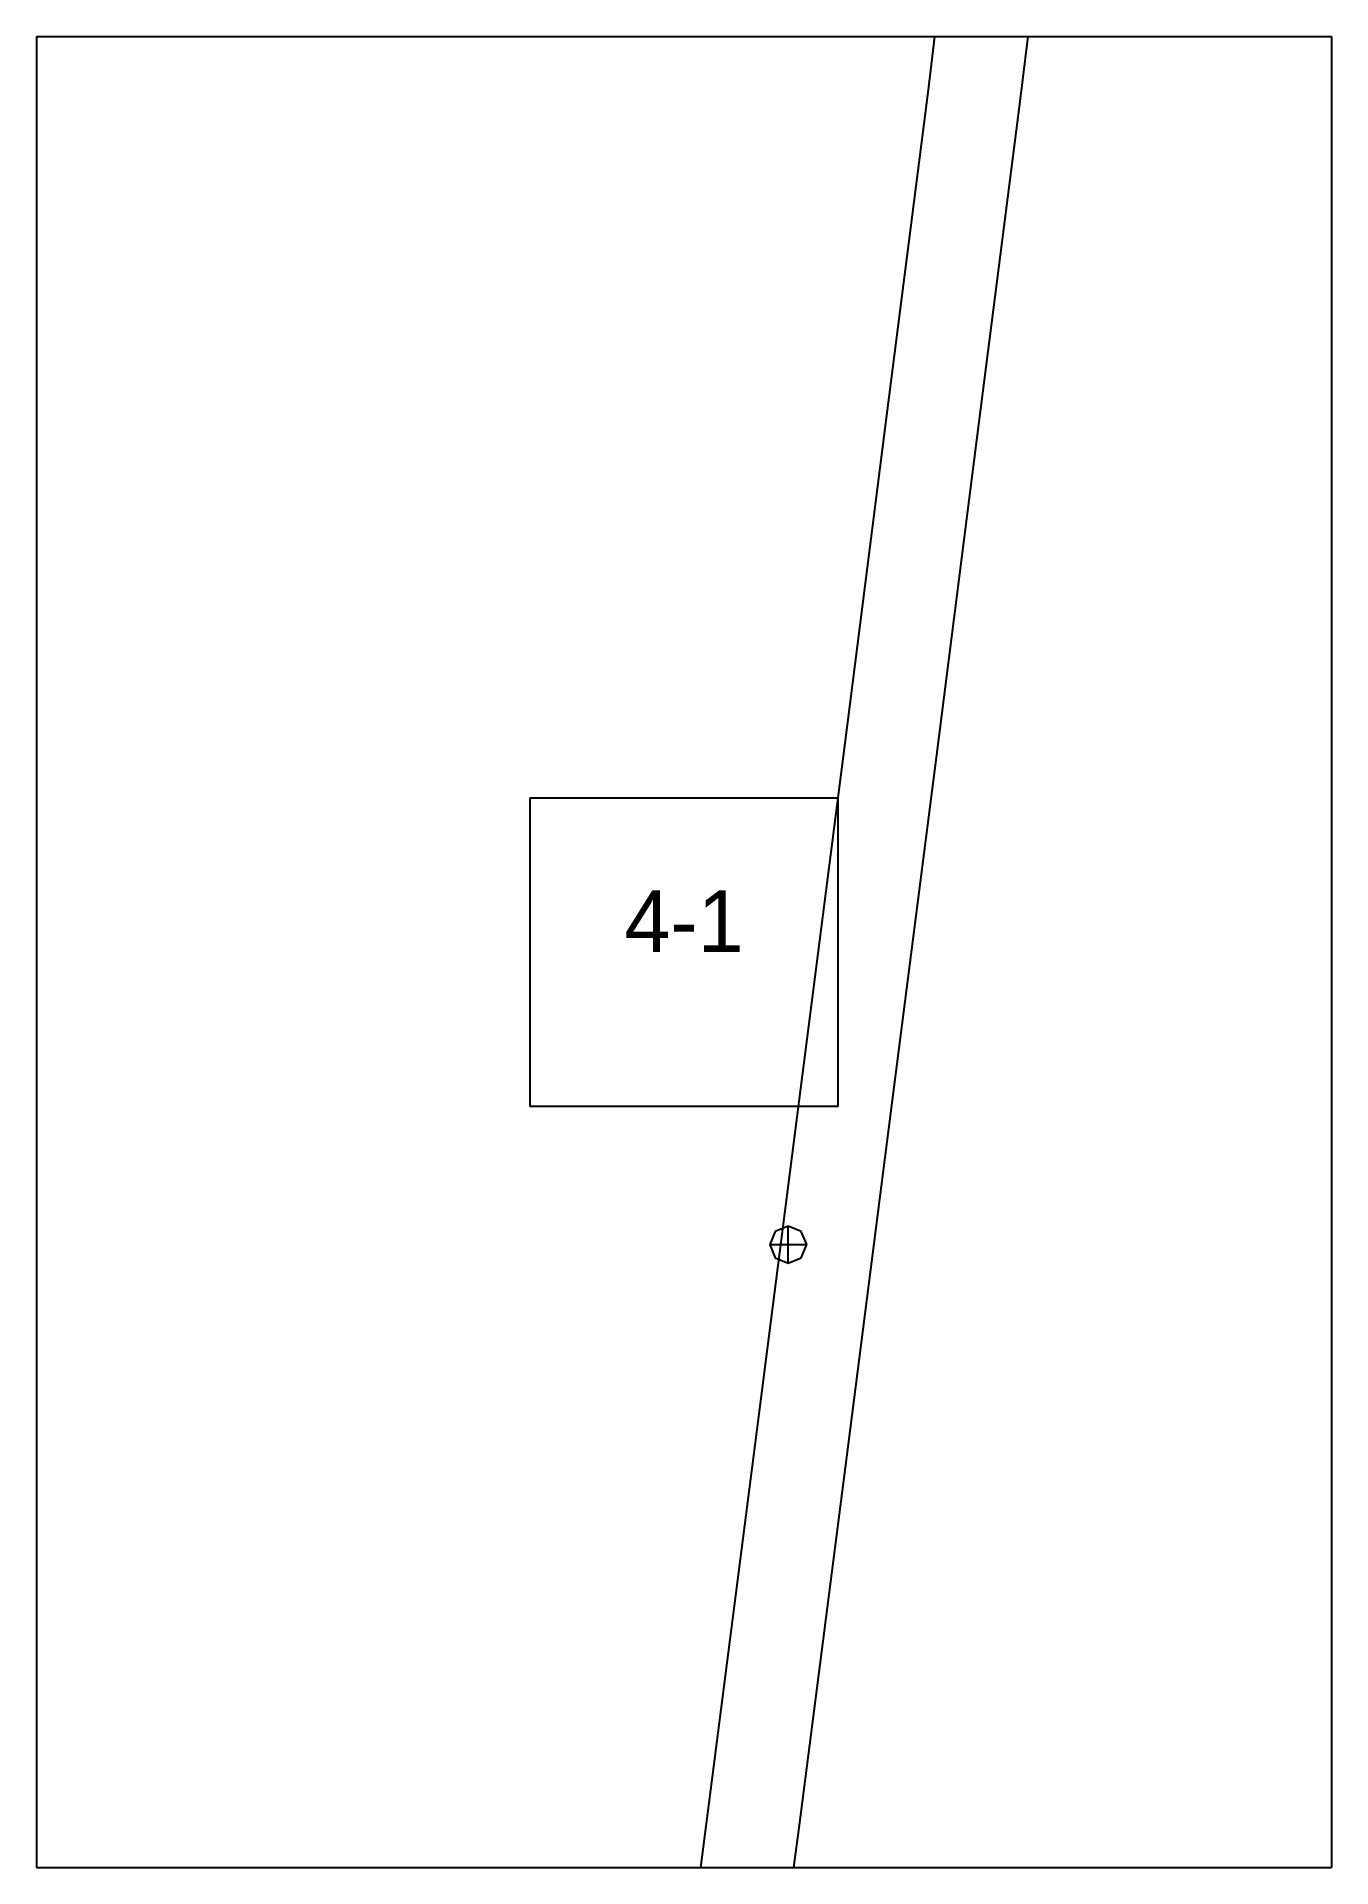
# Paper-space layout 'Plan 4-1' of a CAD drawing. Header units: metres, sheet in millimetres. Extents: x 0 to 210, y 0 to 297.
# The model-space entities are those that its viewports show. They can reach past a viewport. Long polylines and large blocks are cut down to what shows.
import ezdxf
from ezdxf.enums import TextEntityAlignment as Align

# ---------------------------------------------------------------- set-up
doc = ezdxf.new("R2010")
doc.units = ezdxf.units.M
for name, color, linetype in [('default', 7, 'Continuous'), ('TEXTLAYER', 7, 'Continuous'), ('VIEWPORTS', 7, 'Continuous')]:
    doc.layers.add(name, color=color, linetype=linetype)

msp = doc.modelspace()

# ---------------------------------------------------------------- linework, layer by layer
at = {"color": 9}
for p, q in [((0, -594), (0, -891)), ((210, -594), (210, -891)), ((210, -594), (210, -891)), ((0, -891), (210, -891)), ((0, -891), (210, -891)), ((0, -891), (0, -1188)), ((210, -891), (420, -891)), ((210, -891), (210, -1188)), ((210, -891), (420, -891)), ((210, -891), (210, -1188)), ((80, -1014.5), (130, -1014.5)), ((80, -1014.5), (80, -1064.5)), ((130, -1064.5), (130, -1014.5)), ((80, -1064.5), (130, -1064.5)), ((0, -1188), (210, -1188)), ((0, -1188), (210, -1188)), ((0, -1188), (0, -1485)), ((210, -1188), (420, -1188)), ((210, -1188), (210, -1485)), ((210, -1188), (420, -1188)), ((210, -1188), (210, -1485))]:
    msp.add_line(p, q, dxfattribs=at)
at = {"layer": 'default', "color": 7, "linetype": 'Continuous'}
for p, q in [((144.64, -899.61), (150.78, -849.6)), ((159.52, -901.5), (165.66, -851.49)), ((138.03, -951.59), (144.64, -899.61)), ((152.9, -953.49), (159.52, -901.5)), ((131.12, -1005.63), (138.03, -951.59)), ((146, -1007.53), (152.9, -953.49)), ((123.95, -1061.64), (131.12, -1005.63)), ((138.83, -1063.55), (146, -1007.53)), ((116.52, -1119.52), (123.95, -1061.64)), ((131.4, -1121.44), (138.83, -1063.55)), ((121.91, -1083.97), (119.79, -1084.85)), ((124.03, -1084.85), (121.91, -1083.97)), ((121.91, -1089.97), (121.91, -1083.97)), ((119.79, -1084.85), (118.91, -1086.97)), ((118.91, -1086.97), (119.79, -1089.09)), ((118.91, -1086.97), (124.91, -1086.97)), ((124.91, -1086.97), (124.03, -1084.85)), ((124.03, -1089.09), (124.91, -1086.97)), ((119.79, -1089.09), (121.91, -1089.97)), ((121.91, -1089.97), (124.03, -1089.09)), ((108.85, -1179.23), (116.52, -1119.52)), ((123.72, -1181.14), (131.4, -1121.44)), ((100.95, -1240.59), (108.85, -1179.23)), ((115.82, -1242.51), (123.72, -1181.14))]:
    msp.add_line(p, q, dxfattribs=at)

# ---------------------------------------------------------------- texts
at = {"layer": 'TEXTLAYER', "color": 1}
msp.add_text('4-1', height=10, dxfattribs=at).set_placement((105, -1039.5), align=Align.CENTER)

psp = doc.layouts.new('Plan 4-1')

# ---------------------------------------------------------------- viewports
at = {"layer": 'VIEWPORTS'}
psp.add_viewport(center=(105, 148.5), size=(210, 297), view_center_point=(105, -1039.5), view_height=297, dxfattribs=at)

doc.saveas('drawing.dxf')
